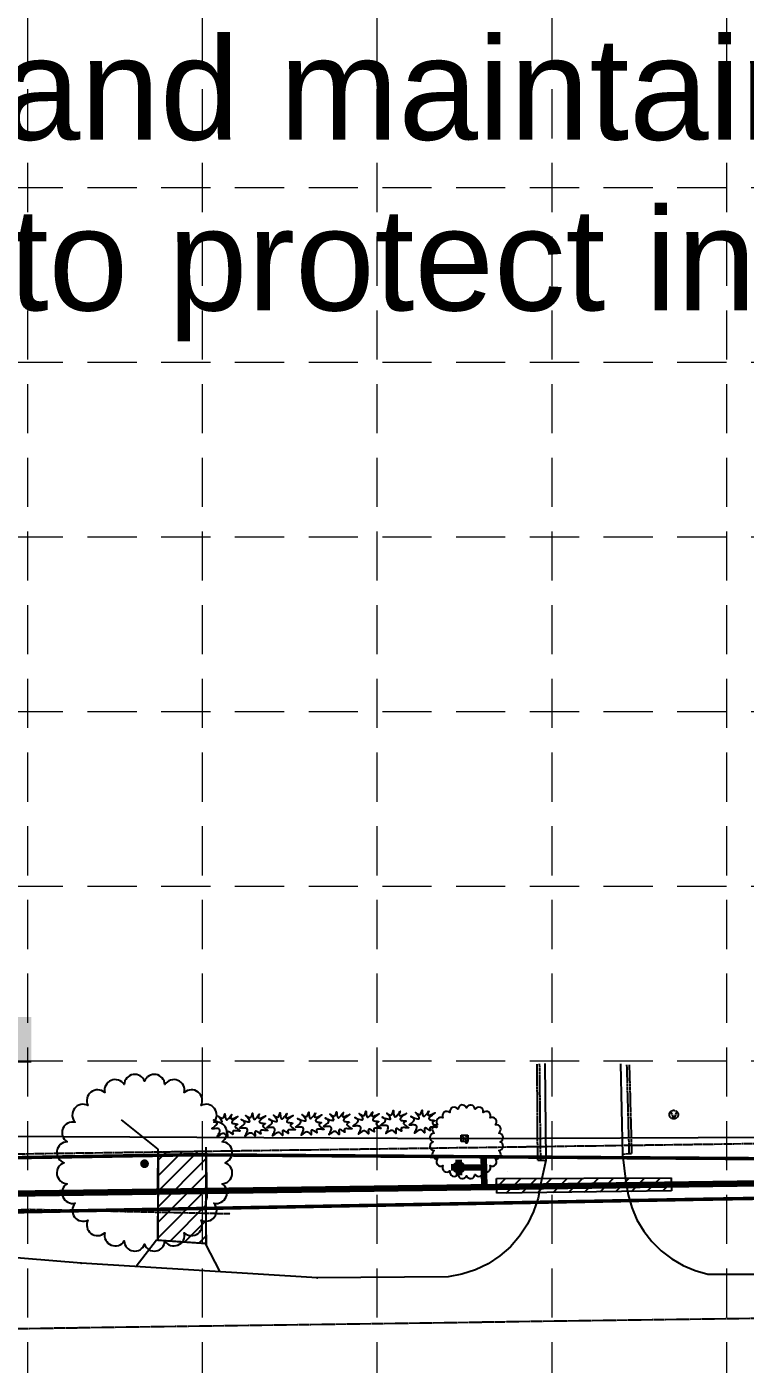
# Model space of a CAD drawing. Header units: inches. Extents: x 2599285 to 2601849, y 7031355 to 7032959.
# Drawn here: x 2599887.2 to 2600051.7, y 7032287.7 to 7032594 of the extents above; entities that cross this region are included whole.
import ezdxf

# ---------------------------------------------------------------- set-up
doc = ezdxf.new("R2010")
doc.units = ezdxf.units.IN
doc.header["$MEASUREMENT"] = 0
for name, pattern in [('DASHED', [0.8, 0.75, -0.05]), ('HIDDEN', [0.375, 0.25, -0.125]), ('R.O.W. Cornelius$0$CENTER', [2.7, 2.5, -0.05, 0.1, -0.05]), ('R.O.W. Cornelius$0$PHANTOM', [2.1, 1.75, -0.05, 0.1, -0.05, 0.1, -0.05]), ('SCREEK', [1.04, 0.9, -0.035, 0, -0.035, 0, -0.035, 0, -0.035])]:
    doc.linetypes.add(name, pattern=pattern)
for name, color, linetype in [('ARROWS', 252, 'Continuous'), ('DITCH', 7, 'SCREEK'), ('EASPH-PVMT', 7, 'Continuous'), ('EPVMT', 8, 'DASHED'), ('ETEL', 33, 'DASHED'), ('EWAT', 150, 'DASHED'), ('GRID', 254, 'HIDDEN'), ('GUT', 8, 'DASHED'), ('HATCH', 10, 'Continuous'), ('LIMITS OF DISTURBANCE', 1, 'HIDDEN'), ('PWAT', 4, 'Continuous'), ('R.O.W. Cornelius$0$CL', 7, 'R.O.W. Cornelius$0$CENTER'), ('R.O.W. Cornelius$0$ROW', 192, 'R.O.W. Cornelius$0$PHANTOM'), ('SILT FENCE', 200, 'Continuous'), ('TBC', 8, 'DASHED'), ('TREE', 7, 'Continuous'), ('TREET', 250, 'Continuous')]:
    doc.layers.add(name, color=color, linetype=linetype)
doc.styles.get("Standard").update_dxf_attribs({"font": 'ARIAL.TTF'})
doc.styles.add('UTIL', font='romans.shx', dxfattribs={"width": 0.9})
doc.linetypes.add('ASPH-E', pattern='A,0.45,-0.05,0.9,[138,ltypeshp.shx,S=0.013,R=0,X=0,Y=0],0.45', length=1.85)
doc.linetypes.add('ASPH-E2', pattern='A,0.45,-0.05,0.9,[138,ltypeshp.shx,S=-0.013,R=0,X=0,Y=0],0.45', length=1.85)
doc.linetypes.add('TELE', pattern='A,0.8,-0.05,0.8,-0.05,0.8,-0.15,["TELE",UTIL,S=0.08,R=0,X=-0.1,Y=-0.04],-0.2', length=2.85)

# ---------------------------------------------------------------- blocks, each defined once
blk = doc.blocks.new('treet')
at = {"layer": 'TREET', "const_width": 0.5}
blk.add_lwpolyline([(-0.25, 0, 1), (0.25, 0, 1)], format="xyb", close=True, dxfattribs=at)
blk = doc.blocks.new('A$C33723172')
at = {"layer": 'ARROWS', "color": 7}
for p, q in [((11.144, 24.495), (5.455, 10.227)), ((5.455, 10.227), (7.833, 9.279)), ((7.833, 9.279), (0, 0))]:
    blk.add_line(p, q, dxfattribs=at)
for points in [[(11.144, 24.495), (8.766, 25.443), (5.455, 10.227), (3.077, 11.175)], [(0.699, 12.123), (7.833, 9.279), (0, 0), (7.833, 9.279)]]:
    blk.add_solid(points, dxfattribs=at)

msp = doc.modelspace()

# ---------------------------------------------------------------- linework, layer by layer
at = {"layer": 'DITCH'}
for p, q in [((2599835.46, 7032321.55), (2599887.99, 7032323.22)), ((2599887.99, 7032323.22), (2599933.79, 7032322.23))]:
    msp.add_line(p, q, dxfattribs=at)
at = {"layer": 'EASPH-PVMT', "linetype": 'ASPH-E'}
for p, q in [((2600005.78, 7032356.64), (2600006.03, 7032334.4)), ((2600006.03, 7032334.4), (2600004.85, 7032328.91)), ((2600004.85, 7032328.91), (2600004.26, 7032325.74)), ((2600004.26, 7032325.74), (2600003.25, 7032322.68)), ((2600003.25, 7032322.68), (2600001.84, 7032319.78)), ((2600001.84, 7032319.78), (2600000.05, 7032317.09)), ((2600000.05, 7032317.09), (2599997.93, 7032314.66)), ((2599899.7, 7032310.9), (2599864.26, 7032313.73)), ((2599995.5, 7032312.54), (2599992.81, 7032310.76)), ((2599997.93, 7032314.66), (2599995.5, 7032312.54)), ((2599953.71, 7032307.55), (2599899.7, 7032310.9)), ((2599989.91, 7032309.36), (2599986.84, 7032308.35)), ((2599992.81, 7032310.76), (2599989.91, 7032309.36)), ((2599983.67, 7032307.76), (2599953.71, 7032307.55)), ((2599986.84, 7032308.35), (2599983.67, 7032307.76))]:
    msp.add_line(p, q, dxfattribs=at)
at = {"layer": 'EASPH-PVMT', "linetype": 'ASPH-E2'}
for p, q in [((2600023.1, 7032356.56), (2600023.57, 7032335.78)), ((2599917.31, 7032337.02), (2599908.92, 7032343.72)), ((2599917.22, 7032328.46), (2599917.31, 7032337.02)), ((2599928.24, 7032337.47), (2599928.44, 7032325.98)), ((2600023.57, 7032335.78), (2600024.38, 7032329.49)), ((2599917.33, 7032327.24), (2599917.22, 7032328.46)), ((2600024.38, 7032329.49), (2600024.86, 7032326.51)), ((2599917.26, 7032316.14), (2599917.33, 7032327.24)), ((2599928.44, 7032325.98), (2599928.16, 7032324.92)), ((2599928.16, 7032324.92), (2599928.32, 7032314.92)), ((2600024.86, 7032326.51), (2600025.71, 7032323.61)), ((2600025.71, 7032323.61), (2600026.91, 7032320.84)), ((2600026.91, 7032320.84), (2600028.46, 7032318.25)), ((2599916.89, 7032316.16), (2599912.23, 7032310.12)), ((2599928.06, 7032315.41), (2599916.89, 7032316.16)), ((2599928.06, 7032315.41), (2599931.42, 7032308.94)), ((2600028.46, 7032318.25), (2600030.32, 7032315.87)), ((2600030.32, 7032315.87), (2600032.46, 7032313.74)), ((2600032.46, 7032313.74), (2600034.86, 7032311.91)), ((2600034.86, 7032311.91), (2600037.47, 7032310.38)), ((2600037.47, 7032310.38), (2600040.24, 7032309.2)), ((2600040.24, 7032309.2), (2600043.15, 7032308.38)), ((2600043.15, 7032308.38), (2600105.32, 7032308.29))]:
    msp.add_line(p, q, dxfattribs=at)
at = {"layer": 'EPVMT', "color": 7}
for p in [(2599899.7, 7032310.9, 532.88), (2599953.71, 7032307.55, 534.51)]:
    msp.add_point(p, dxfattribs=at)
at = {"layer": 'ETEL', "color": 252, "linetype": 'TELE', "ltscale": 0.8}
for p, q in [((2599742.67, 7032340.57), (2599987.44, 7032339.46)), ((2599987.44, 7032339.46), (2600281.74, 7032340.64))]:
    msp.add_line(p, q, dxfattribs=at)
at = {"layer": 'ETEL', "color": 252}
for p, q in [((2599986.69, 7032340.21), (2599988.19, 7032338.71)), ((2599988.19, 7032340.21), (2599986.69, 7032338.71))]:
    msp.add_line(p, q, dxfattribs=at)
msp.add_lwpolyline([(2599986.69, 7032340.21), (2599988.19, 7032340.21), (2599988.19, 7032338.71), (2599986.69, 7032338.71)], close=True, dxfattribs=at)
at = {"layer": 'EWAT', "color": 145}
for p in [(2600034.61, 7032345.61), (2600036.03, 7032345.61)]:
    msp.add_line(p, (2600035.32, 7032343.9), dxfattribs=at)
msp.add_circle((2600035.32, 7032344.9), 1, dxfattribs=at)
at = {"layer": 'GRID', "color": 252, "linetype": 'HIDDEN', "lineweight": 0, "ltscale": 45}
for p, q in [((2599887.39, 7032917.18), (2599887.39, 7031517)), ((2599927.39, 7032917.18), (2599927.39, 7031517)), ((2599967.39, 7032917.18), (2599967.39, 7031517)), ((2600007.39, 7032917.18), (2600007.39, 7031517)), ((2600047.39, 7032917.18), (2600047.39, 7031517)), ((2599327.39, 7032557.18), (2601807.39, 7032557.18)), ((2599327.39, 7032517.18), (2601807.39, 7032517.18)), ((2599327.39, 7032477.18), (2601807.39, 7032477.18)), ((2599327.39, 7032437.18), (2601807.39, 7032437.18)), ((2599327.39, 7032397.18), (2601807.39, 7032397.18)), ((2599327.39, 7032357.18), (2601807.39, 7032357.18))]:
    msp.add_line(p, q, dxfattribs=at)
at = {"layer": 'GUT'}
for p, q in [((2600004.88, 7032334.5), (2600004.63, 7032356.53)), ((2600024.54, 7032356.31), (2600025.08, 7032335.91))]:
    msp.add_line(p, q, dxfattribs=at)
at = {"layer": 'HATCH', "color": 7}
for p, q in [((2599917.31, 7032336.23), (2599917.26, 7032316.14)), ((2599917.28, 7032323.81), (2599928.31, 7032334.84)), ((2599917.29, 7032327.35), (2599926.42, 7032336.48)), ((2599917.3, 7032330.9), (2599922.78, 7032336.38)), ((2599928.31, 7032336.54), (2599917.31, 7032336.23)), ((2599917.31, 7032334.44), (2599919.15, 7032336.28)), ((2599928.3, 7032315.39), (2599928.31, 7032336.54)), ((2599917.27, 7032320.27), (2599928.31, 7032331.3)), ((2599997.19, 7032331.92), (2599997.19, 7032331.92)), ((2599917.27, 7032316.72), (2599928.31, 7032327.76)), ((2599994.76, 7032330.27), (2600034.77, 7032330.45)), ((2599994.81, 7032326.89), (2599994.76, 7032330.27)), ((2599994.79, 7032328.29), (2599996.78, 7032330.28)), ((2599996.95, 7032326.92), (2600000.33, 7032330.3)), ((2600000.53, 7032326.97), (2600003.88, 7032330.31)), ((2600004.12, 7032327.02), (2600007.43, 7032330.33)), ((2600007.71, 7032327.07), (2600010.98, 7032330.34)), ((2600011.29, 7032327.12), (2600014.53, 7032330.36)), ((2600014.88, 7032327.17), (2600018.08, 7032330.38)), ((2600018.46, 7032327.22), (2600021.63, 7032330.39)), ((2600022.05, 7032327.27), (2600025.19, 7032330.41)), ((2600025.64, 7032327.32), (2600028.74, 7032330.42)), ((2600029.22, 7032327.37), (2600032.29, 7032330.44)), ((2600032.81, 7032327.42), (2600034.78, 7032329.39)), ((2600034.77, 7032330.45), (2600034.81, 7032327.45)), ((2600034.81, 7032327.45), (2599994.81, 7032326.89)), ((2599994.81, 7032326.89), (2599994.81, 7032326.89)), ((2599920.03, 7032315.95), (2599928.31, 7032324.23)), ((2599923.34, 7032315.73), (2599928.3, 7032320.69)), ((2599917.26, 7032316.14), (2599928.3, 7032315.39)), ((2599926.65, 7032315.5), (2599928.3, 7032317.15)), ((2599928.3, 7032315.39), (2599928.3, 7032315.39))]:
    msp.add_line(p, q, dxfattribs=at)
at = {"layer": 'LIMITS OF DISTURBANCE', "ltscale": 30, "const_width": 0.8}
msp.add_lwpolyline([(2600391.36, 7032331.41), (2600040.2, 7032325.49), (2599785.84, 7032320.8), (2599785.53, 7032333.4), (2599924.7, 7032335.7), (2600142.96, 7032334.22)], dxfattribs=at)
at = {"layer": 'PWAT', "color": 4, "lineweight": 200}
for p, q in [((2599986.16, 7032333.55), (2599986.16, 7032334.55)), ((2599991.97, 7032328.35), (2599991.87, 7032335.35)), ((2599795.54, 7032325.59), (2600354.7, 7032333.44)), ((2599985.41, 7032332.8), (2599984.41, 7032332.8)), ((2599986.16, 7032332.05), (2599986.16, 7032331.05)), ((2599986.91, 7032332.8), (2599991.91, 7032332.87))]:
    msp.add_line(p, q, dxfattribs=at)
msp.add_circle((2599986.16, 7032332.8), 0.75, dxfattribs=at)
for start, end in [(0, 180), (180, 0)]:
    msp.add_arc((2599986.16, 7032332.8), 0.375, start, end, dxfattribs=at)
at = {"layer": 'R.O.W. Cornelius$0$CL'}
msp.add_line((2600355.13, 7032302.44, 1027.17), (2599663.5, 7032292.74, 1027.17), dxfattribs=at)
at = {"layer": 'R.O.W. Cornelius$0$ROW', "color": 252}
msp.add_line((2600354.57, 7032342.44, 1027.17), (2599726.99, 7032333.63, 1027.17), dxfattribs=at)
at = {"layer": 'TBC'}
for p, q in [((2600004.2, 7032334.47), (2600004.06, 7032356.43)), ((2600025.13, 7032356.31), (2600025.68, 7032335.89)), ((2600004.2, 7032334.47), (2600004.88, 7032334.5)), ((2600004.88, 7032334.5), (2600006.03, 7032334.4)), ((2600025.08, 7032335.91), (2600023.57, 7032335.78)), ((2600025.68, 7032335.89), (2600025.08, 7032335.91))]:
    msp.add_line(p, q, dxfattribs=at)
at = {"layer": 'TREE'}
for points in [[(2599932.56, 7032333.88, 0.836526), (2599931.92, 7032338.68, 0.836526), (2599930.07, 7032343.15, 0.836526), (2599927.13, 7032346.99, 0.836526), (2599923.29, 7032349.93, 0.836526), (2599918.82, 7032351.78, 0.832239), (2599914.18, 7032352.53, 0.832239), (2599909.54, 7032351.78, 0.836526), (2599905.07, 7032349.93, 0.836526), (2599901.24, 7032346.99, 0.836526), (2599898.29, 7032343.15, 0.836526), (2599896.44, 7032338.68, 0.836526), (2599895.81, 7032333.88, 0.836526), (2599896.44, 7032329.08, 0.836526), (2599898.29, 7032324.61, 0.836526), (2599901.24, 7032320.77, 0.836526), (2599905.07, 7032317.83, 0.836526), (2599909.54, 7032315.98, 0.832239), (2599914.18, 7032315.23, 0.832239), (2599918.82, 7032315.98, 0.836526), (2599923.29, 7032317.83, 0.836526), (2599927.13, 7032320.77, 0.836526), (2599930.07, 7032324.61, 0.836526), (2599931.92, 7032329.08, 0.836526)], [(2599995.54, 7032338.68, 0.836526), (2599995.28, 7032340.68, 0.836526), (2599994.51, 7032342.54, 0.836526), (2599993.28, 7032344.14, 0.836526), (2599991.68, 7032345.37, 0.836526), (2599989.82, 7032346.14, 0.832239), (2599987.89, 7032346.45, 0.832239), (2599985.95, 7032346.14, 0.836526), (2599984.09, 7032345.37, 0.836526), (2599982.49, 7032344.14, 0.836526), (2599981.26, 7032342.54, 0.836526), (2599980.49, 7032340.68, 0.836526), (2599980.23, 7032338.68, 0.836526), (2599980.49, 7032336.68, 0.836526), (2599981.26, 7032334.82, 0.836526), (2599982.49, 7032333.22, 0.836526), (2599984.09, 7032331.99, 0.836526), (2599985.95, 7032331.22, 0.832239), (2599987.89, 7032330.91, 0.832239), (2599989.82, 7032331.22, 0.836526), (2599991.68, 7032331.99, 0.836526), (2599993.28, 7032333.22, 0.836526), (2599994.51, 7032334.82, 0.836526), (2599995.28, 7032336.68, 0.836526)]]:
    msp.add_lwpolyline(points, format="xyb", close=True, dxfattribs=at)
for points in [[(2599934.12, 7032344.95), (2599934.13, 7032344.94), (2599934.09, 7032344.86), (2599934.03, 7032344.71), (2599933.97, 7032344.54), (2599933.92, 7032344.35), (2599933.89, 7032344.17), (2599933.92, 7032344.03), (2599934.01, 7032343.95), (2599934.18, 7032343.93), (2599934.41, 7032343.98), (2599934.67, 7032344.07), (2599934.94, 7032344.18), (2599935.19, 7032344.3), (2599935.4, 7032344.4), (2599935.53, 7032344.46), (2599935.57, 7032344.47), (2599935.5, 7032344.41), (2599935.34, 7032344.3), (2599935.12, 7032344.14), (2599934.86, 7032343.95), (2599934.61, 7032343.75), (2599934.38, 7032343.54), (2599934.21, 7032343.34), (2599934.13, 7032343.18), (2599934.16, 7032343.04), (2599934.28, 7032342.95), (2599934.47, 7032342.88), (2599934.69, 7032342.83), (2599934.93, 7032342.79), (2599935.16, 7032342.77), (2599935.34, 7032342.75), (2599935.45, 7032342.72), (2599935.48, 7032342.69), (2599935.43, 7032342.64), (2599935.34, 7032342.59), (2599935.22, 7032342.52), (2599935.1, 7032342.44), (2599935, 7032342.35), (2599934.93, 7032342.24), (2599934.94, 7032342.12), (2599935.02, 7032341.98), (2599935.17, 7032341.84), (2599935.36, 7032341.7), (2599935.56, 7032341.56), (2599935.76, 7032341.43), (2599935.92, 7032341.32), (2599936.03, 7032341.23), (2599936.06, 7032341.17), (2599935.99, 7032341.14), (2599935.84, 7032341.14), (2599935.63, 7032341.16), (2599935.38, 7032341.19), (2599935.12, 7032341.21), (2599934.86, 7032341.21), (2599934.64, 7032341.2), (2599934.48, 7032341.15), (2599934.38, 7032341.07), (2599934.34, 7032340.95), (2599934.35, 7032340.82), (2599934.38, 7032340.69), (2599934.42, 7032340.56), (2599934.46, 7032340.46), (2599934.47, 7032340.39), (2599934.43, 7032340.38), (2599934.35, 7032340.42), (2599934.22, 7032340.5), (2599934.05, 7032340.62), (2599933.87, 7032340.74), (2599933.69, 7032340.86), (2599933.51, 7032340.95), (2599933.35, 7032341), (2599933.23, 7032340.99), (2599933.16, 7032340.92), (2599933.12, 7032340.79), (2599933.12, 7032340.62), (2599933.13, 7032340.43), (2599933.15, 7032340.25), (2599933.17, 7032340.08), (2599933.17, 7032339.96), (2599933.16, 7032339.9), (2599933.12, 7032339.91), (2599933.04, 7032339.98), (2599932.94, 7032340.09), (2599932.82, 7032340.22), (2599932.67, 7032340.35), (2599932.5, 7032340.47), (2599932.31, 7032340.55), (2599932.11, 7032340.57), (2599931.89, 7032340.52), (2599931.67, 7032340.42), (2599931.46, 7032340.28), (2599931.27, 7032340.14), (2599931.1, 7032339.99), (2599930.97, 7032339.88), (2599930.89, 7032339.82), (2599930.86, 7032339.83), (2599930.9, 7032339.93), (2599930.98, 7032340.1), (2599931.1, 7032340.32), (2599931.22, 7032340.57), (2599931.32, 7032340.84), (2599931.39, 7032341.09), (2599931.4, 7032341.32), (2599931.34, 7032341.5), (2599931.18, 7032341.62), (2599930.96, 7032341.69), (2599930.69, 7032341.71), (2599930.4, 7032341.7), (2599930.13, 7032341.68), (2599929.89, 7032341.67), (2599929.71, 7032341.66), (2599929.62, 7032341.69), (2599929.65, 7032341.75), (2599929.76, 7032341.85), (2599929.94, 7032341.98), (2599930.15, 7032342.14), (2599930.36, 7032342.31), (2599930.56, 7032342.48), (2599930.71, 7032342.67), (2599930.78, 7032342.85), (2599930.76, 7032343.02), (2599930.66, 7032343.18), (2599930.51, 7032343.33), (2599930.35, 7032343.45), (2599930.19, 7032343.54), (2599930.06, 7032343.6), (2599929.99, 7032343.63), (2599930.02, 7032343.61), (2599930.14, 7032343.56), (2599930.36, 7032343.47), (2599930.64, 7032343.37), (2599930.94, 7032343.27), (2599931.25, 7032343.18), (2599931.53, 7032343.12), (2599931.75, 7032343.11), (2599931.89, 7032343.16), (2599931.93, 7032343.27), (2599931.88, 7032343.44), (2599931.76, 7032343.65), (2599931.61, 7032343.87), (2599931.43, 7032344.09), (2599931.27, 7032344.29), (2599931.13, 7032344.44), (2599931.06, 7032344.53), (2599931.05, 7032344.55), (2599931.11, 7032344.51), (2599931.22, 7032344.43), (2599931.37, 7032344.32), (2599931.54, 7032344.22), (2599931.73, 7032344.14), (2599931.91, 7032344.09), (2599932.07, 7032344.1), (2599932.21, 7032344.19), (2599932.31, 7032344.34), (2599932.4, 7032344.51), (2599932.46, 7032344.7), (2599932.5, 7032344.88), (2599932.54, 7032345.01), (2599932.56, 7032345.1), (2599932.57, 7032345.09), (2599932.59, 7032345), (2599932.6, 7032344.82), (2599932.62, 7032344.6), (2599932.65, 7032344.35), (2599932.69, 7032344.11), (2599932.76, 7032343.9), (2599932.85, 7032343.75), (2599932.96, 7032343.68), (2599933.11, 7032343.73), (2599933.28, 7032343.85), (2599933.46, 7032344.04), (2599933.64, 7032344.27), (2599933.81, 7032344.5), (2599933.95, 7032344.7), (2599934.06, 7032344.86)], [(2599940.45, 7032345.07), (2599940.46, 7032345.06), (2599940.42, 7032344.97), (2599940.36, 7032344.83), (2599940.3, 7032344.66), (2599940.25, 7032344.47), (2599940.23, 7032344.29), (2599940.25, 7032344.15), (2599940.35, 7032344.06), (2599940.52, 7032344.05), (2599940.75, 7032344.1), (2599941.01, 7032344.19), (2599941.27, 7032344.3), (2599941.52, 7032344.41), (2599941.73, 7032344.51), (2599941.87, 7032344.58), (2599941.91, 7032344.59), (2599941.84, 7032344.53), (2599941.67, 7032344.42), (2599941.45, 7032344.26), (2599941.19, 7032344.07), (2599940.94, 7032343.86), (2599940.71, 7032343.66), (2599940.54, 7032343.46), (2599940.46, 7032343.29), (2599940.49, 7032343.16), (2599940.61, 7032343.06), (2599940.8, 7032342.99), (2599941.03, 7032342.95), (2599941.26, 7032342.91), (2599941.49, 7032342.89), (2599941.67, 7032342.87), (2599941.78, 7032342.84), (2599941.81, 7032342.81), (2599941.77, 7032342.76), (2599941.67, 7032342.7), (2599941.55, 7032342.64), (2599941.43, 7032342.56), (2599941.33, 7032342.46), (2599941.27, 7032342.36), (2599941.27, 7032342.23), (2599941.36, 7032342.1), (2599941.5, 7032341.96), (2599941.69, 7032341.81), (2599941.9, 7032341.67), (2599942.09, 7032341.54), (2599942.26, 7032341.43), (2599942.36, 7032341.34), (2599942.39, 7032341.29), (2599942.32, 7032341.26), (2599942.17, 7032341.26), (2599941.96, 7032341.28), (2599941.71, 7032341.3), (2599941.45, 7032341.32), (2599941.2, 7032341.33), (2599940.98, 7032341.32), (2599940.81, 7032341.27), (2599940.71, 7032341.18), (2599940.68, 7032341.07), (2599940.68, 7032340.94), (2599940.71, 7032340.8), (2599940.76, 7032340.68), (2599940.79, 7032340.58), (2599940.8, 7032340.51), (2599940.77, 7032340.49), (2599940.68, 7032340.53), (2599940.55, 7032340.62), (2599940.39, 7032340.73), (2599940.2, 7032340.86), (2599940.02, 7032340.97), (2599939.84, 7032341.07), (2599939.68, 7032341.12), (2599939.56, 7032341.11), (2599939.49, 7032341.04), (2599939.45, 7032340.9), (2599939.45, 7032340.73), (2599939.46, 7032340.55), (2599939.48, 7032340.36), (2599939.5, 7032340.2), (2599939.51, 7032340.08), (2599939.49, 7032340.01), (2599939.45, 7032340.02), (2599939.38, 7032340.09), (2599939.27, 7032340.21), (2599939.15, 7032340.34), (2599939, 7032340.47), (2599938.83, 7032340.59), (2599938.64, 7032340.67), (2599938.44, 7032340.69), (2599938.22, 7032340.64), (2599938.01, 7032340.54), (2599937.79, 7032340.4), (2599937.6, 7032340.25), (2599937.43, 7032340.11), (2599937.3, 7032340), (2599937.22, 7032339.94), (2599937.19, 7032339.95), (2599937.23, 7032340.05), (2599937.32, 7032340.21), (2599937.43, 7032340.44), (2599937.55, 7032340.69), (2599937.65, 7032340.95), (2599937.72, 7032341.21), (2599937.73, 7032341.44), (2599937.67, 7032341.62), (2599937.51, 7032341.74), (2599937.29, 7032341.8), (2599937.02, 7032341.82), (2599936.73, 7032341.82), (2599936.46, 7032341.8), (2599936.22, 7032341.78), (2599936.04, 7032341.78), (2599935.96, 7032341.81), (2599935.98, 7032341.87), (2599936.09, 7032341.97), (2599936.27, 7032342.1), (2599936.48, 7032342.25), (2599936.69, 7032342.42), (2599936.89, 7032342.6), (2599937.04, 7032342.79), (2599937.11, 7032342.97), (2599937.09, 7032343.14), (2599936.99, 7032343.3), (2599936.85, 7032343.44), (2599936.68, 7032343.56), (2599936.52, 7032343.66), (2599936.39, 7032343.72), (2599936.33, 7032343.75), (2599936.35, 7032343.73), (2599936.48, 7032343.68), (2599936.69, 7032343.59), (2599936.97, 7032343.49), (2599937.27, 7032343.39), (2599937.58, 7032343.3), (2599937.86, 7032343.24), (2599938.08, 7032343.23), (2599938.23, 7032343.27), (2599938.26, 7032343.39), (2599938.21, 7032343.56), (2599938.1, 7032343.77), (2599937.94, 7032343.99), (2599937.77, 7032344.21), (2599937.6, 7032344.4), (2599937.47, 7032344.56), (2599937.39, 7032344.65), (2599937.38, 7032344.67), (2599937.44, 7032344.63), (2599937.55, 7032344.55), (2599937.7, 7032344.44), (2599937.88, 7032344.34), (2599938.06, 7032344.25), (2599938.24, 7032344.21), (2599938.4, 7032344.22), (2599938.54, 7032344.31), (2599938.65, 7032344.45), (2599938.73, 7032344.63), (2599938.79, 7032344.82), (2599938.84, 7032344.99), (2599938.87, 7032345.13), (2599938.89, 7032345.21), (2599938.91, 7032345.21), (2599938.92, 7032345.12), (2599938.93, 7032344.94), (2599938.95, 7032344.72), (2599938.98, 7032344.47), (2599939.02, 7032344.23), (2599939.09, 7032344.02), (2599939.18, 7032343.87), (2599939.3, 7032343.8), (2599939.45, 7032343.84), (2599939.62, 7032343.97), (2599939.8, 7032344.16), (2599939.98, 7032344.38), (2599940.14, 7032344.61), (2599940.29, 7032344.82), (2599940.39, 7032344.98)], [(2599946.75, 7032345.18), (2599946.76, 7032345.18), (2599946.72, 7032345.09), (2599946.66, 7032344.95), (2599946.6, 7032344.77), (2599946.55, 7032344.58), (2599946.53, 7032344.41), (2599946.55, 7032344.27), (2599946.65, 7032344.18), (2599946.82, 7032344.17), (2599947.05, 7032344.22), (2599947.31, 7032344.3), (2599947.58, 7032344.42), (2599947.83, 7032344.53), (2599948.03, 7032344.63), (2599948.17, 7032344.69), (2599948.21, 7032344.7), (2599948.14, 7032344.65), (2599947.97, 7032344.53), (2599947.75, 7032344.37), (2599947.49, 7032344.19), (2599947.24, 7032343.98), (2599947.01, 7032343.77), (2599946.84, 7032343.58), (2599946.76, 7032343.41), (2599946.79, 7032343.28), (2599946.91, 7032343.18), (2599947.1, 7032343.11), (2599947.33, 7032343.06), (2599947.56, 7032343.03), (2599947.79, 7032343), (2599947.97, 7032342.98), (2599948.08, 7032342.96), (2599948.11, 7032342.92), (2599948.07, 7032342.88), (2599947.97, 7032342.82), (2599947.85, 7032342.75), (2599947.73, 7032342.67), (2599947.63, 7032342.58), (2599947.57, 7032342.47), (2599947.57, 7032342.35), (2599947.66, 7032342.22), (2599947.8, 7032342.07), (2599947.99, 7032341.93), (2599948.2, 7032341.79), (2599948.39, 7032341.66), (2599948.56, 7032341.55), (2599948.66, 7032341.46), (2599948.69, 7032341.4), (2599948.62, 7032341.38), (2599948.47, 7032341.38), (2599948.26, 7032341.4), (2599948.01, 7032341.42), (2599947.75, 7032341.44), (2599947.5, 7032341.45), (2599947.28, 7032341.43), (2599947.11, 7032341.39), (2599947.01, 7032341.3), (2599946.98, 7032341.19), (2599946.98, 7032341.05), (2599947.01, 7032340.92), (2599947.06, 7032340.79), (2599947.09, 7032340.69), (2599947.1, 7032340.63), (2599947.07, 7032340.61), (2599946.98, 7032340.65), (2599946.85, 7032340.74), (2599946.69, 7032340.85), (2599946.5, 7032340.97), (2599946.32, 7032341.09), (2599946.14, 7032341.18), (2599945.98, 7032341.24), (2599945.87, 7032341.23), (2599945.79, 7032341.15), (2599945.75, 7032341.02), (2599945.75, 7032340.85), (2599945.76, 7032340.66), (2599945.78, 7032340.48), (2599945.8, 7032340.32), (2599945.81, 7032340.19), (2599945.79, 7032340.13), (2599945.75, 7032340.14), (2599945.68, 7032340.21), (2599945.57, 7032340.32), (2599945.45, 7032340.45), (2599945.3, 7032340.59), (2599945.13, 7032340.7), (2599944.94, 7032340.78), (2599944.74, 7032340.8), (2599944.53, 7032340.76), (2599944.31, 7032340.66), (2599944.09, 7032340.52), (2599943.9, 7032340.37), (2599943.73, 7032340.23), (2599943.6, 7032340.12), (2599943.52, 7032340.06), (2599943.49, 7032340.07), (2599943.53, 7032340.16), (2599943.62, 7032340.33), (2599943.73, 7032340.55), (2599943.85, 7032340.81), (2599943.95, 7032341.07), (2599944.02, 7032341.33), (2599944.03, 7032341.56), (2599943.97, 7032341.74), (2599943.81, 7032341.86), (2599943.59, 7032341.92), (2599943.32, 7032341.94), (2599943.03, 7032341.94), (2599942.76, 7032341.92), (2599942.52, 7032341.9), (2599942.34, 7032341.9), (2599942.26, 7032341.92), (2599942.28, 7032341.99), (2599942.39, 7032342.09), (2599942.57, 7032342.22), (2599942.78, 7032342.37), (2599942.99, 7032342.54), (2599943.19, 7032342.72), (2599943.34, 7032342.9), (2599943.41, 7032343.08), (2599943.39, 7032343.26), (2599943.29, 7032343.42), (2599943.15, 7032343.56), (2599942.98, 7032343.68), (2599942.82, 7032343.77), (2599942.69, 7032343.84), (2599942.63, 7032343.86), (2599942.65, 7032343.85), (2599942.78, 7032343.79), (2599942.99, 7032343.71), (2599943.27, 7032343.6), (2599943.57, 7032343.5), (2599943.88, 7032343.42), (2599944.16, 7032343.36), (2599944.38, 7032343.34), (2599944.53, 7032343.39), (2599944.56, 7032343.51), (2599944.51, 7032343.68), (2599944.4, 7032343.88), (2599944.24, 7032344.11), (2599944.07, 7032344.32), (2599943.9, 7032344.52), (2599943.77, 7032344.68), (2599943.69, 7032344.77), (2599943.68, 7032344.79), (2599943.74, 7032344.74), (2599943.85, 7032344.66), (2599944, 7032344.56), (2599944.18, 7032344.45), (2599944.36, 7032344.37), (2599944.54, 7032344.32), (2599944.7, 7032344.34), (2599944.84, 7032344.43), (2599944.95, 7032344.57), (2599945.03, 7032344.75), (2599945.09, 7032344.93), (2599945.14, 7032345.11), (2599945.17, 7032345.25), (2599945.19, 7032345.33), (2599945.21, 7032345.33), (2599945.22, 7032345.23), (2599945.23, 7032345.06), (2599945.25, 7032344.83), (2599945.28, 7032344.59), (2599945.33, 7032344.34), (2599945.39, 7032344.13), (2599945.48, 7032343.98), (2599945.6, 7032343.92), (2599945.75, 7032343.96), (2599945.92, 7032344.09), (2599946.1, 7032344.28), (2599946.28, 7032344.5), (2599946.44, 7032344.73), (2599946.59, 7032344.94), (2599946.69, 7032345.1)], [(2599953.32, 7032345.31), (2599953.32, 7032345.3), (2599953.29, 7032345.21), (2599953.23, 7032345.07), (2599953.16, 7032344.89), (2599953.11, 7032344.71), (2599953.09, 7032344.53), (2599953.12, 7032344.39), (2599953.21, 7032344.3), (2599953.38, 7032344.29), (2599953.61, 7032344.34), (2599953.87, 7032344.43), (2599954.14, 7032344.54), (2599954.39, 7032344.65), (2599954.6, 7032344.75), (2599954.73, 7032344.82), (2599954.77, 7032344.83), (2599954.7, 7032344.77), (2599954.54, 7032344.66), (2599954.31, 7032344.5), (2599954.06, 7032344.31), (2599953.8, 7032344.1), (2599953.57, 7032343.89), (2599953.41, 7032343.7), (2599953.33, 7032343.53), (2599953.36, 7032343.4), (2599953.48, 7032343.3), (2599953.67, 7032343.23), (2599953.89, 7032343.18), (2599954.13, 7032343.15), (2599954.35, 7032343.13), (2599954.53, 7032343.1), (2599954.65, 7032343.08), (2599954.68, 7032343.04), (2599954.63, 7032343), (2599954.54, 7032342.94), (2599954.42, 7032342.87), (2599954.3, 7032342.79), (2599954.19, 7032342.7), (2599954.13, 7032342.59), (2599954.14, 7032342.47), (2599954.22, 7032342.34), (2599954.37, 7032342.2), (2599954.56, 7032342.05), (2599954.76, 7032341.91), (2599954.96, 7032341.78), (2599955.12, 7032341.67), (2599955.23, 7032341.58), (2599955.25, 7032341.52), (2599955.18, 7032341.5), (2599955.03, 7032341.5), (2599954.82, 7032341.52), (2599954.57, 7032341.54), (2599954.31, 7032341.56), (2599954.06, 7032341.57), (2599953.84, 7032341.56), (2599953.67, 7032341.51), (2599953.58, 7032341.42), (2599953.54, 7032341.31), (2599953.55, 7032341.18), (2599953.58, 7032341.04), (2599953.62, 7032340.92), (2599953.65, 7032340.81), (2599953.66, 7032340.75), (2599953.63, 7032340.73), (2599953.54, 7032340.77), (2599953.41, 7032340.86), (2599953.25, 7032340.97), (2599953.07, 7032341.1), (2599952.88, 7032341.21), (2599952.7, 7032341.31), (2599952.55, 7032341.36), (2599952.43, 7032341.35), (2599952.36, 7032341.27), (2599952.32, 7032341.14), (2599952.31, 7032340.97), (2599952.32, 7032340.79), (2599952.35, 7032340.6), (2599952.36, 7032340.44), (2599952.37, 7032340.31), (2599952.36, 7032340.25), (2599952.31, 7032340.26), (2599952.24, 7032340.33), (2599952.14, 7032340.44), (2599952.01, 7032340.58), (2599951.86, 7032340.71), (2599951.7, 7032340.83), (2599951.51, 7032340.9), (2599951.31, 7032340.93), (2599951.09, 7032340.88), (2599950.87, 7032340.78), (2599950.66, 7032340.64), (2599950.46, 7032340.49), (2599950.3, 7032340.35), (2599950.16, 7032340.24), (2599950.08, 7032340.18), (2599950.06, 7032340.19), (2599950.1, 7032340.28), (2599950.18, 7032340.45), (2599950.29, 7032340.67), (2599950.41, 7032340.93), (2599950.52, 7032341.19), (2599950.59, 7032341.45), (2599950.6, 7032341.68), (2599950.53, 7032341.86), (2599950.38, 7032341.98), (2599950.15, 7032342.04), (2599949.88, 7032342.06), (2599949.6, 7032342.06), (2599949.32, 7032342.04), (2599949.08, 7032342.02), (2599948.91, 7032342.02), (2599948.82, 7032342.05), (2599948.84, 7032342.11), (2599948.96, 7032342.21), (2599949.13, 7032342.34), (2599949.34, 7032342.49), (2599949.56, 7032342.66), (2599949.76, 7032342.84), (2599949.9, 7032343.02), (2599949.98, 7032343.21), (2599949.95, 7032343.38), (2599949.86, 7032343.54), (2599949.71, 7032343.68), (2599949.54, 7032343.8), (2599949.38, 7032343.9), (2599949.26, 7032343.96), (2599949.19, 7032343.98), (2599949.21, 7032343.97), (2599949.34, 7032343.91), (2599949.56, 7032343.83), (2599949.83, 7032343.73), (2599950.14, 7032343.62), (2599950.44, 7032343.54), (2599950.72, 7032343.48), (2599950.95, 7032343.47), (2599951.09, 7032343.51), (2599951.13, 7032343.63), (2599951.08, 7032343.8), (2599950.96, 7032344), (2599950.8, 7032344.23), (2599950.63, 7032344.45), (2599950.47, 7032344.64), (2599950.33, 7032344.8), (2599950.25, 7032344.89), (2599950.25, 7032344.91), (2599950.31, 7032344.87), (2599950.42, 7032344.78), (2599950.57, 7032344.68), (2599950.74, 7032344.58), (2599950.93, 7032344.49), (2599951.11, 7032344.45), (2599951.27, 7032344.46), (2599951.4, 7032344.55), (2599951.51, 7032344.69), (2599951.59, 7032344.87), (2599951.66, 7032345.06), (2599951.7, 7032345.23), (2599951.73, 7032345.37), (2599951.76, 7032345.45), (2599951.77, 7032345.45), (2599951.78, 7032345.35), (2599951.8, 7032345.18), (2599951.81, 7032344.95), (2599951.84, 7032344.71), (2599951.89, 7032344.46), (2599951.95, 7032344.25), (2599952.04, 7032344.1), (2599952.16, 7032344.04), (2599952.31, 7032344.08), (2599952.48, 7032344.21), (2599952.66, 7032344.4), (2599952.84, 7032344.62), (2599953.01, 7032344.85), (2599953.15, 7032345.06), (2599953.26, 7032345.22)], [(2599959.69, 7032345.42), (2599959.69, 7032345.42), (2599959.66, 7032345.33), (2599959.6, 7032345.19), (2599959.54, 7032345.01), (2599959.48, 7032344.82), (2599959.46, 7032344.65), (2599959.49, 7032344.51), (2599959.58, 7032344.42), (2599959.75, 7032344.41), (2599959.98, 7032344.46), (2599960.24, 7032344.54), (2599960.51, 7032344.66), (2599960.76, 7032344.77), (2599960.97, 7032344.87), (2599961.1, 7032344.93), (2599961.14, 7032344.94), (2599961.07, 7032344.89), (2599960.91, 7032344.77), (2599960.69, 7032344.61), (2599960.43, 7032344.43), (2599960.17, 7032344.22), (2599959.95, 7032344.01), (2599959.78, 7032343.82), (2599959.7, 7032343.65), (2599959.73, 7032343.52), (2599959.85, 7032343.42), (2599960.04, 7032343.35), (2599960.26, 7032343.3), (2599960.5, 7032343.27), (2599960.72, 7032343.24), (2599960.91, 7032343.22), (2599961.02, 7032343.2), (2599961.05, 7032343.16), (2599961, 7032343.12), (2599960.91, 7032343.06), (2599960.79, 7032342.99), (2599960.67, 7032342.91), (2599960.56, 7032342.82), (2599960.5, 7032342.71), (2599960.51, 7032342.59), (2599960.59, 7032342.46), (2599960.74, 7032342.31), (2599960.93, 7032342.17), (2599961.13, 7032342.03), (2599961.33, 7032341.9), (2599961.49, 7032341.79), (2599961.6, 7032341.7), (2599961.63, 7032341.64), (2599961.56, 7032341.62), (2599961.4, 7032341.62), (2599961.19, 7032341.63), (2599960.95, 7032341.66), (2599960.69, 7032341.68), (2599960.43, 7032341.69), (2599960.21, 7032341.67), (2599960.05, 7032341.63), (2599959.95, 7032341.54), (2599959.91, 7032341.43), (2599959.92, 7032341.29), (2599959.95, 7032341.16), (2599959.99, 7032341.03), (2599960.03, 7032340.93), (2599960.04, 7032340.87), (2599960, 7032340.85), (2599959.92, 7032340.89), (2599959.78, 7032340.98), (2599959.62, 7032341.09), (2599959.44, 7032341.21), (2599959.25, 7032341.33), (2599959.08, 7032341.42), (2599958.92, 7032341.47), (2599958.8, 7032341.47), (2599958.73, 7032341.39), (2599958.69, 7032341.26), (2599958.68, 7032341.09), (2599958.7, 7032340.9), (2599958.72, 7032340.72), (2599958.74, 7032340.56), (2599958.74, 7032340.43), (2599958.73, 7032340.37), (2599958.69, 7032340.38), (2599958.61, 7032340.45), (2599958.51, 7032340.56), (2599958.39, 7032340.69), (2599958.24, 7032340.83), (2599958.07, 7032340.94), (2599957.88, 7032341.02), (2599957.68, 7032341.04), (2599957.46, 7032341), (2599957.24, 7032340.89), (2599957.03, 7032340.76), (2599956.84, 7032340.61), (2599956.67, 7032340.47), (2599956.54, 7032340.36), (2599956.45, 7032340.3), (2599956.43, 7032340.31), (2599956.47, 7032340.4), (2599956.55, 7032340.57), (2599956.67, 7032340.79), (2599956.78, 7032341.05), (2599956.89, 7032341.31), (2599956.96, 7032341.57), (2599956.97, 7032341.8), (2599956.9, 7032341.98), (2599956.75, 7032342.1), (2599956.53, 7032342.16), (2599956.26, 7032342.18), (2599955.97, 7032342.18), (2599955.69, 7032342.16), (2599955.45, 7032342.14), (2599955.28, 7032342.14), (2599955.19, 7032342.16), (2599955.22, 7032342.23), (2599955.33, 7032342.33), (2599955.5, 7032342.46), (2599955.71, 7032342.61), (2599955.93, 7032342.78), (2599956.13, 7032342.96), (2599956.28, 7032343.14), (2599956.35, 7032343.32), (2599956.33, 7032343.5), (2599956.23, 7032343.66), (2599956.08, 7032343.8), (2599955.92, 7032343.92), (2599955.76, 7032344.01), (2599955.63, 7032344.08), (2599955.56, 7032344.1), (2599955.58, 7032344.09), (2599955.71, 7032344.03), (2599955.93, 7032343.95), (2599956.2, 7032343.84), (2599956.51, 7032343.74), (2599956.82, 7032343.66), (2599957.1, 7032343.6), (2599957.32, 7032343.58), (2599957.46, 7032343.63), (2599957.5, 7032343.75), (2599957.45, 7032343.92), (2599957.33, 7032344.12), (2599957.18, 7032344.34), (2599957, 7032344.56), (2599956.84, 7032344.76), (2599956.7, 7032344.91), (2599956.62, 7032345.01), (2599956.62, 7032345.03), (2599956.68, 7032344.98), (2599956.79, 7032344.9), (2599956.94, 7032344.8), (2599957.11, 7032344.69), (2599957.3, 7032344.61), (2599957.48, 7032344.56), (2599957.64, 7032344.58), (2599957.78, 7032344.67), (2599957.88, 7032344.81), (2599957.97, 7032344.99), (2599958.03, 7032345.17), (2599958.07, 7032345.35), (2599958.11, 7032345.49), (2599958.13, 7032345.57), (2599958.14, 7032345.57), (2599958.15, 7032345.47), (2599958.17, 7032345.3), (2599958.19, 7032345.07), (2599958.22, 7032344.82), (2599958.26, 7032344.58), (2599958.33, 7032344.37), (2599958.42, 7032344.22), (2599958.53, 7032344.16), (2599958.68, 7032344.2), (2599958.85, 7032344.33), (2599959.03, 7032344.52), (2599959.21, 7032344.74), (2599959.38, 7032344.97), (2599959.52, 7032345.18), (2599959.63, 7032345.34)], [(2599966.42, 7032345.55), (2599966.42, 7032345.54), (2599966.39, 7032345.46), (2599966.33, 7032345.31), (2599966.27, 7032345.14), (2599966.21, 7032344.95), (2599966.19, 7032344.77), (2599966.22, 7032344.63), (2599966.31, 7032344.55), (2599966.48, 7032344.53), (2599966.71, 7032344.58), (2599966.97, 7032344.67), (2599967.24, 7032344.78), (2599967.49, 7032344.89), (2599967.7, 7032344.99), (2599967.83, 7032345.06), (2599967.87, 7032345.07), (2599967.8, 7032345.01), (2599967.64, 7032344.9), (2599967.41, 7032344.74), (2599967.16, 7032344.55), (2599966.9, 7032344.34), (2599966.68, 7032344.14), (2599966.51, 7032343.94), (2599966.43, 7032343.77), (2599966.46, 7032343.64), (2599966.58, 7032343.54), (2599966.77, 7032343.47), (2599966.99, 7032343.43), (2599967.23, 7032343.39), (2599967.45, 7032343.37), (2599967.64, 7032343.35), (2599967.75, 7032343.32), (2599967.78, 7032343.29), (2599967.73, 7032343.24), (2599967.64, 7032343.19), (2599967.52, 7032343.12), (2599967.4, 7032343.04), (2599967.29, 7032342.94), (2599967.23, 7032342.84), (2599967.24, 7032342.72), (2599967.32, 7032342.58), (2599967.47, 7032342.44), (2599967.66, 7032342.29), (2599967.86, 7032342.15), (2599968.06, 7032342.03), (2599968.22, 7032341.91), (2599968.33, 7032341.82), (2599968.36, 7032341.77), (2599968.29, 7032341.74), (2599968.13, 7032341.74), (2599967.92, 7032341.76), (2599967.68, 7032341.78), (2599967.41, 7032341.8), (2599967.16, 7032341.81), (2599966.94, 7032341.8), (2599966.77, 7032341.75), (2599966.68, 7032341.67), (2599966.64, 7032341.55), (2599966.65, 7032341.42), (2599966.68, 7032341.28), (2599966.72, 7032341.16), (2599966.76, 7032341.06), (2599966.76, 7032340.99), (2599966.73, 7032340.97), (2599966.65, 7032341.02), (2599966.51, 7032341.1), (2599966.35, 7032341.21), (2599966.17, 7032341.34), (2599965.98, 7032341.45), (2599965.81, 7032341.55), (2599965.65, 7032341.6), (2599965.53, 7032341.59), (2599965.46, 7032341.52), (2599965.42, 7032341.38), (2599965.41, 7032341.22), (2599965.43, 7032341.03), (2599965.45, 7032340.84), (2599965.47, 7032340.68), (2599965.47, 7032340.56), (2599965.46, 7032340.49), (2599965.41, 7032340.5), (2599965.34, 7032340.58), (2599965.24, 7032340.69), (2599965.11, 7032340.82), (2599964.97, 7032340.95), (2599964.8, 7032341.07), (2599964.61, 7032341.15), (2599964.41, 7032341.17), (2599964.19, 7032341.12), (2599963.97, 7032341.02), (2599963.76, 7032340.88), (2599963.56, 7032340.73), (2599963.4, 7032340.59), (2599963.27, 7032340.48), (2599963.18, 7032340.42), (2599963.16, 7032340.43), (2599963.2, 7032340.53), (2599963.28, 7032340.7), (2599963.4, 7032340.92), (2599963.51, 7032341.17), (2599963.62, 7032341.44), (2599963.69, 7032341.69), (2599963.7, 7032341.92), (2599963.63, 7032342.1), (2599963.48, 7032342.22), (2599963.26, 7032342.28), (2599962.99, 7032342.31), (2599962.7, 7032342.3), (2599962.42, 7032342.28), (2599962.18, 7032342.27), (2599962.01, 7032342.26), (2599961.92, 7032342.29), (2599961.95, 7032342.35), (2599962.06, 7032342.45), (2599962.23, 7032342.58), (2599962.44, 7032342.73), (2599962.66, 7032342.9), (2599962.86, 7032343.08), (2599963, 7032343.27), (2599963.08, 7032343.45), (2599963.06, 7032343.62), (2599962.96, 7032343.78), (2599962.81, 7032343.93), (2599962.65, 7032344.05), (2599962.49, 7032344.14), (2599962.36, 7032344.2), (2599962.29, 7032344.23), (2599962.31, 7032344.21), (2599962.44, 7032344.16), (2599962.66, 7032344.07), (2599962.93, 7032343.97), (2599963.24, 7032343.87), (2599963.55, 7032343.78), (2599963.83, 7032343.72), (2599964.05, 7032343.71), (2599964.19, 7032343.76), (2599964.23, 7032343.87), (2599964.18, 7032344.04), (2599964.06, 7032344.25), (2599963.91, 7032344.47), (2599963.73, 7032344.69), (2599963.57, 7032344.88), (2599963.43, 7032345.04), (2599963.35, 7032345.13), (2599963.35, 7032345.15), (2599963.41, 7032345.11), (2599963.52, 7032345.03), (2599963.67, 7032344.92), (2599963.84, 7032344.82), (2599964.03, 7032344.73), (2599964.21, 7032344.69), (2599964.37, 7032344.7), (2599964.5, 7032344.79), (2599964.61, 7032344.93), (2599964.7, 7032345.11), (2599964.76, 7032345.3), (2599964.8, 7032345.47), (2599964.84, 7032345.61), (2599964.86, 7032345.69), (2599964.87, 7032345.69), (2599964.88, 7032345.6), (2599964.9, 7032345.42), (2599964.92, 7032345.2), (2599964.95, 7032344.95), (2599964.99, 7032344.71), (2599965.06, 7032344.5), (2599965.14, 7032344.35), (2599965.26, 7032344.28), (2599965.41, 7032344.32), (2599965.58, 7032344.45), (2599965.76, 7032344.64), (2599965.94, 7032344.86), (2599966.11, 7032345.09), (2599966.25, 7032345.3), (2599966.36, 7032345.46)], [(2599972.68, 7032345.66), (2599972.69, 7032345.66), (2599972.65, 7032345.57), (2599972.59, 7032345.43), (2599972.53, 7032345.25), (2599972.48, 7032345.07), (2599972.46, 7032344.89), (2599972.48, 7032344.75), (2599972.58, 7032344.66), (2599972.75, 7032344.65), (2599972.98, 7032344.7), (2599973.24, 7032344.79), (2599973.51, 7032344.9), (2599973.76, 7032345.01), (2599973.96, 7032345.11), (2599974.1, 7032345.17), (2599974.14, 7032345.18), (2599974.07, 7032345.13), (2599973.9, 7032345.01), (2599973.68, 7032344.85), (2599973.42, 7032344.67), (2599973.17, 7032344.46), (2599972.94, 7032344.25), (2599972.77, 7032344.06), (2599972.69, 7032343.89), (2599972.72, 7032343.76), (2599972.84, 7032343.66), (2599973.03, 7032343.59), (2599973.26, 7032343.54), (2599973.5, 7032343.51), (2599973.72, 7032343.48), (2599973.9, 7032343.46), (2599974.01, 7032343.44), (2599974.04, 7032343.4), (2599974, 7032343.36), (2599973.9, 7032343.3), (2599973.79, 7032343.23), (2599973.66, 7032343.15), (2599973.56, 7032343.06), (2599973.5, 7032342.95), (2599973.5, 7032342.83), (2599973.59, 7032342.7), (2599973.74, 7032342.56), (2599973.92, 7032342.41), (2599974.13, 7032342.27), (2599974.32, 7032342.14), (2599974.49, 7032342.03), (2599974.59, 7032341.94), (2599974.62, 7032341.88), (2599974.55, 7032341.86), (2599974.4, 7032341.86), (2599974.19, 7032341.88), (2599973.94, 7032341.9), (2599973.68, 7032341.92), (2599973.43, 7032341.93), (2599973.21, 7032341.91), (2599973.04, 7032341.87), (2599972.94, 7032341.78), (2599972.91, 7032341.67), (2599972.91, 7032341.53), (2599972.95, 7032341.4), (2599972.99, 7032341.27), (2599973.02, 7032341.17), (2599973.03, 7032341.11), (2599973, 7032341.09), (2599972.91, 7032341.13), (2599972.78, 7032341.22), (2599972.62, 7032341.33), (2599972.43, 7032341.45), (2599972.25, 7032341.57), (2599972.07, 7032341.66), (2599971.92, 7032341.72), (2599971.8, 7032341.71), (2599971.72, 7032341.63), (2599971.69, 7032341.5), (2599971.68, 7032341.33), (2599971.69, 7032341.14), (2599971.71, 7032340.96), (2599971.73, 7032340.8), (2599971.74, 7032340.67), (2599971.72, 7032340.61), (2599971.68, 7032340.62), (2599971.61, 7032340.69), (2599971.51, 7032340.8), (2599971.38, 7032340.93), (2599971.23, 7032341.07), (2599971.06, 7032341.18), (2599970.87, 7032341.26), (2599970.67, 7032341.28), (2599970.46, 7032341.24), (2599970.24, 7032341.14), (2599970.02, 7032341), (2599969.83, 7032340.85), (2599969.66, 7032340.71), (2599969.53, 7032340.6), (2599969.45, 7032340.54), (2599969.42, 7032340.55), (2599969.46, 7032340.64), (2599969.55, 7032340.81), (2599969.66, 7032341.03), (2599969.78, 7032341.29), (2599969.88, 7032341.55), (2599969.95, 7032341.81), (2599969.96, 7032342.04), (2599969.9, 7032342.22), (2599969.75, 7032342.34), (2599969.52, 7032342.4), (2599969.25, 7032342.42), (2599968.97, 7032342.42), (2599968.69, 7032342.4), (2599968.45, 7032342.38), (2599968.27, 7032342.38), (2599968.19, 7032342.4), (2599968.21, 7032342.47), (2599968.32, 7032342.57), (2599968.5, 7032342.7), (2599968.71, 7032342.85), (2599968.93, 7032343.02), (2599969.12, 7032343.2), (2599969.27, 7032343.38), (2599969.34, 7032343.56), (2599969.32, 7032343.74), (2599969.22, 7032343.9), (2599969.08, 7032344.04), (2599968.91, 7032344.16), (2599968.75, 7032344.26), (2599968.62, 7032344.32), (2599968.56, 7032344.34), (2599968.58, 7032344.33), (2599968.71, 7032344.27), (2599968.92, 7032344.19), (2599969.2, 7032344.08), (2599969.5, 7032343.98), (2599969.81, 7032343.9), (2599970.09, 7032343.84), (2599970.32, 7032343.83), (2599970.46, 7032343.87), (2599970.49, 7032343.99), (2599970.44, 7032344.16), (2599970.33, 7032344.36), (2599970.17, 7032344.59), (2599970, 7032344.8), (2599969.83, 7032345), (2599969.7, 7032345.16), (2599969.62, 7032345.25), (2599969.61, 7032345.27), (2599969.67, 7032345.22), (2599969.78, 7032345.14), (2599969.93, 7032345.04), (2599970.11, 7032344.93), (2599970.29, 7032344.85), (2599970.47, 7032344.8), (2599970.64, 7032344.82), (2599970.77, 7032344.91), (2599970.88, 7032345.05), (2599970.96, 7032345.23), (2599971.02, 7032345.41), (2599971.07, 7032345.59), (2599971.1, 7032345.73), (2599971.12, 7032345.81), (2599971.14, 7032345.81), (2599971.15, 7032345.71), (2599971.16, 7032345.54), (2599971.18, 7032345.31), (2599971.21, 7032345.07), (2599971.26, 7032344.82), (2599971.32, 7032344.61), (2599971.41, 7032344.46), (2599971.53, 7032344.4), (2599971.68, 7032344.44), (2599971.85, 7032344.57), (2599972.03, 7032344.76), (2599972.21, 7032344.98), (2599972.38, 7032345.21), (2599972.52, 7032345.42), (2599972.62, 7032345.58)], [(2599979.26, 7032345.79), (2599979.26, 7032345.78), (2599979.23, 7032345.69), (2599979.17, 7032345.55), (2599979.1, 7032345.37), (2599979.05, 7032345.19), (2599979.03, 7032345.01), (2599979.06, 7032344.87), (2599979.15, 7032344.78), (2599979.32, 7032344.77), (2599979.55, 7032344.82), (2599979.81, 7032344.91), (2599980.08, 7032345.02), (2599980.33, 7032345.13), (2599980.54, 7032345.23), (2599980.67, 7032345.3), (2599980.71, 7032345.31), (2599980.64, 7032345.25), (2599980.48, 7032345.14), (2599980.25, 7032344.98), (2599980, 7032344.79), (2599979.74, 7032344.58), (2599979.52, 7032344.38), (2599979.35, 7032344.18), (2599979.27, 7032344.01), (2599979.3, 7032343.88), (2599979.42, 7032343.78), (2599979.61, 7032343.71), (2599979.83, 7032343.66), (2599980.07, 7032343.63), (2599980.29, 7032343.61), (2599980.48, 7032343.58), (2599980.59, 7032343.56), (2599980.62, 7032343.52), (2599980.57, 7032343.48), (2599980.48, 7032343.42), (2599980.36, 7032343.35), (2599980.24, 7032343.27), (2599980.13, 7032343.18), (2599980.07, 7032343.07), (2599980.08, 7032342.95), (2599980.16, 7032342.82), (2599980.31, 7032342.68), (2599980.5, 7032342.53), (2599980.7, 7032342.39), (2599980.9, 7032342.26), (2599981.06, 7032342.15), (2599981.17, 7032342.06), (2599981.2, 7032342), (2599981.13, 7032341.98), (2599980.97, 7032341.98), (2599980.76, 7032342), (2599980.52, 7032342.02), (2599980.25, 7032342.04), (2599980, 7032342.05), (2599979.78, 7032342.04), (2599979.61, 7032341.99), (2599979.52, 7032341.9), (2599979.48, 7032341.79), (2599979.49, 7032341.66), (2599979.52, 7032341.52), (2599979.56, 7032341.4), (2599979.6, 7032341.29), (2599979.6, 7032341.23), (2599979.57, 7032341.21), (2599979.49, 7032341.25), (2599979.35, 7032341.34), (2599979.19, 7032341.45), (2599979.01, 7032341.58), (2599978.82, 7032341.69), (2599978.65, 7032341.79), (2599978.49, 7032341.84), (2599978.37, 7032341.83), (2599978.3, 7032341.75), (2599978.26, 7032341.62), (2599978.25, 7032341.45), (2599978.27, 7032341.27), (2599978.29, 7032341.08), (2599978.3, 7032340.92), (2599978.31, 7032340.8), (2599978.3, 7032340.73), (2599978.25, 7032340.74), (2599978.18, 7032340.81), (2599978.08, 7032340.92), (2599977.95, 7032341.06), (2599977.81, 7032341.19), (2599977.64, 7032341.31), (2599977.45, 7032341.38), (2599977.25, 7032341.41), (2599977.03, 7032341.36), (2599976.81, 7032341.26), (2599976.6, 7032341.12), (2599976.4, 7032340.97), (2599976.24, 7032340.83), (2599976.11, 7032340.72), (2599976.02, 7032340.66), (2599976, 7032340.67), (2599976.04, 7032340.76), (2599976.12, 7032340.93), (2599976.24, 7032341.15), (2599976.35, 7032341.41), (2599976.46, 7032341.67), (2599976.53, 7032341.93), (2599976.54, 7032342.16), (2599976.47, 7032342.34), (2599976.32, 7032342.46), (2599976.09, 7032342.52), (2599975.83, 7032342.54), (2599975.54, 7032342.54), (2599975.26, 7032342.52), (2599975.02, 7032342.5), (2599974.85, 7032342.5), (2599974.76, 7032342.53), (2599974.79, 7032342.59), (2599974.9, 7032342.69), (2599975.07, 7032342.82), (2599975.28, 7032342.97), (2599975.5, 7032343.14), (2599975.7, 7032343.32), (2599975.84, 7032343.5), (2599975.92, 7032343.69), (2599975.9, 7032343.86), (2599975.8, 7032344.02), (2599975.65, 7032344.16), (2599975.48, 7032344.28), (2599975.32, 7032344.38), (2599975.2, 7032344.44), (2599975.13, 7032344.47), (2599975.15, 7032344.45), (2599975.28, 7032344.39), (2599975.5, 7032344.31), (2599975.77, 7032344.21), (2599976.08, 7032344.1), (2599976.39, 7032344.02), (2599976.67, 7032343.96), (2599976.89, 7032343.95), (2599977.03, 7032343.99), (2599977.07, 7032344.11), (2599977.02, 7032344.28), (2599976.9, 7032344.48), (2599976.74, 7032344.71), (2599976.57, 7032344.93), (2599976.41, 7032345.12), (2599976.27, 7032345.28), (2599976.19, 7032345.37), (2599976.19, 7032345.39), (2599976.25, 7032345.35), (2599976.36, 7032345.26), (2599976.51, 7032345.16), (2599976.68, 7032345.06), (2599976.87, 7032344.97), (2599977.05, 7032344.93), (2599977.21, 7032344.94), (2599977.34, 7032345.03), (2599977.45, 7032345.17), (2599977.53, 7032345.35), (2599977.6, 7032345.54), (2599977.64, 7032345.71), (2599977.67, 7032345.85), (2599977.7, 7032345.93), (2599977.71, 7032345.93), (2599977.72, 7032345.83), (2599977.74, 7032345.66), (2599977.76, 7032345.43), (2599977.79, 7032345.19), (2599977.83, 7032344.94), (2599977.9, 7032344.73), (2599977.98, 7032344.58), (2599978.1, 7032344.52), (2599978.25, 7032344.56), (2599978.42, 7032344.69), (2599978.6, 7032344.88), (2599978.78, 7032345.1), (2599978.95, 7032345.33), (2599979.09, 7032345.54), (2599979.2, 7032345.7)]]:
    msp.add_lwpolyline(points, close=True, dxfattribs=at)

# ---------------------------------------------------------------- block references
at = {"layer": 'SILT FENCE', "color": 0, "ltscale": 30, "xscale": 3.99999999912486, "yscale": 4, "zscale": 4, "rotation": 291.8498237540236}
msp.add_blockref('A$C33723172', (2599780.73, 7032361.91), dxfattribs=at)
at = {"layer": 'TREET'}
for p, xscale, yscale, zscale in [((2599987.89, 7032338.59), 0.8330000001005828, 0.8329999996349216, 0.833), ((2599914.18, 7032333.66), 1.999199999962002, 1.999200000427663, 1.9992)]:
    msp.add_blockref('treet', p, dxfattribs=dict(at, xscale=xscale, yscale=yscale, zscale=zscale))

# ---------------------------------------------------------------- texts
at = {"layer": 'TREET', "insert": (2599788.47, 7032591.55), "char_height": 23.4451, "width": 17072.3296, "attachment_point": 1}
msp.add_mtext('install and maintain \\Pwattle to protect inlet ', dxfattribs=at)

doc.saveas('drawing.dxf')
